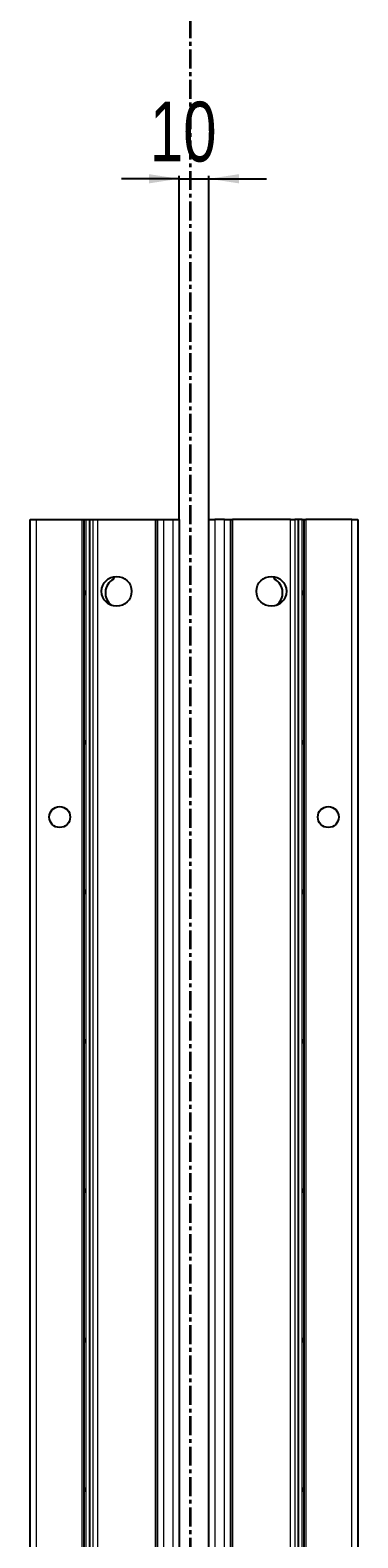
# Model space of a CAD drawing. Header units: millimetres. Extents: x -199 to 1181, y -1371 to 1753.
# Drawn here: x 594 to 703, y 707 to 1211 of the extents above; entities that cross this region are included whole.
import ezdxf

# ---------------------------------------------------------------- set-up
doc = ezdxf.new("R2010")
doc.units = ezdxf.units.MM
doc.linetypes.add('CENTER', pattern=[10.16, 6.35, -1.27, 1.27, -1.27])
doc.layers.add('FORMAT', color=7, linetype='Continuous')
doc.styles.add('SLDTEXTSTYLE0', font='TXT', dxfattribs={"width": 0.75})
doc.dimstyles.new('SLDDIMSTYLE1', dxfattribs={"dimtxt": 20, "dimasz": 10, "dimexe": 0, "dimexo": 0.0625, "dimgap": 5, "dimtad": 2, "dimdec": 1, "dimrnd": 1e-09, "dimzin": 12, "dimdsep": 46, "dimtxsty": 'SLDTEXTSTYLE0', "dimsah": 1, "dimcen": 0.09, "dimadec": 0, "dimazin": 3, "dimtfac": 1, "dimtmove": 0, "dimatfit": 0, "dimfxl": 0, "dimfrac": 2, "dimtolj": 1, "dimtzin": 12, "dimarcsym": 0})

# ---------------------------------------------------------------- blocks, each defined once
blk = doc.blocks.new('_D_4')
at = {"layer": 'FORMAT'}
for p, q in [((643.8, 1161.21), (624.57, 1161.21)), ((643.8, 1047.22), (643.8, 1162.21)), ((643.8, 1161.21), (653.8, 1161.21)), ((653.8, 1047.22), (653.8, 1162.21)), ((653.8, 1161.21), (673.03, 1161.21))]:
    blk.add_line(p, q, dxfattribs=at)
for points in [[(643.8, 1161.21), (633.8, 1162.75), (633.8, 1159.67)], [(653.8, 1161.21), (663.8, 1159.67), (663.8, 1162.75)]]:
    blk.add_solid(points, dxfattribs=at)
at = {"layer": 'FORMAT', "insert": (634.02, 1186.99), "char_height": 20, "attachment_point": 1, "style": 'SLDTEXTSTYLE0'}
blk.add_mtext('10', dxfattribs=at)

msp = doc.modelspace()

# ---------------------------------------------------------------- linework, layer by layer
at = {"color": 7, "linetype": 'CENTER', "lineweight": 35}
msp.add_line((647.53, 1499.09), (647.53, -1103.67), dxfattribs=at)
at = {"color": 7, "linetype": 'Continuous', "lineweight": 25}
for p, q in [((594.1, -851.79), (594.1, 1047.21)), ((594.1, 1047.21), (596.1, 1047.21)), ((596.1, 1047.21), (611.45, 1047.21)), ((611.45, 1047.21), (612.1, 1047.21)), ((612.1, 1023.46), (612.1, 1047.21)), ((612.1, 1047.21), (612.69, 1047.21)), ((612.69, 1047.21), (613.89, 1047.21)), ((613.89, 1047.21), (613.89, -851.79)), ((613.89, 1047.21), (613.93, 1047.21)), ((613.93, 1047.21), (613.93, -851.79)), ((613.93, 1047.21), (615.13, 1047.21)), ((615.13, 1047.21), (616.55, 1047.21)), ((616.55, 1047.21), (635.95, 1047.21)), ((635.95, 1047.21), (636.6, 1047.21)), ((636.6, -851.79), (636.6, 1047.21)), ((636.6, 1047.21), (638.6, 1047.21)), ((638.6, 1047.21), (641.8, 1047.21)), ((641.8, 1047.21), (643.8, 1047.21)), ((643.8, 1047.21), (643.8, -851.79)), ((653.8, -851.79), (653.8, 1047.21)), ((653.8, 1047.21), (655.8, 1047.21)), ((659, 1047.21), (655.8, 1047.21)), ((659, 1047.21), (661, 1047.21)), ((661, 1047.21), (661, -851.79)), ((661, 1047.21), (661.65, 1047.21)), ((681.05, 1047.21), (661.65, 1047.21)), ((681.05, 1047.21), (682.47, 1047.21)), ((683.67, 1047.21), (682.47, 1047.21)), ((683.67, -851.79), (683.67, 1047.21)), ((683.71, 1047.21), (683.67, 1047.21)), ((683.71, -851.79), (683.71, 1047.21)), ((684.91, 1047.21), (683.71, 1047.21)), ((684.91, 1047.21), (685.5, 1047.21)), ((685.5, 1047.21), (685.5, 1023.46)), ((685.5, 1047.21), (686.15, 1047.21)), ((701.5, 1047.21), (686.15, 1047.21)), ((701.5, 1047.21), (703.5, 1047.21)), ((703.5, 1047.21), (703.5, -851.79)), ((622.15, 1027.73), (622.15, 1028.14)), ((675.45, 1028.14), (675.45, 1027.73)), ((612.16, 1023.35), (612.1, 1023.46)), ((612.1, 1023.46), (612.1, 1021.96)), ((612.1, 1021.96), (612.16, 1022.06)), ((612.1, 973.46), (612.1, 1021.96)), ((612.16, 1022.06), (612.16, 1023.35)), ((685.5, 1023.46), (685.44, 1023.35)), ((685.44, 1023.35), (685.44, 1022.06)), ((685.44, 1022.06), (685.5, 1021.96)), ((685.5, 1021.96), (685.5, 1023.46)), ((685.5, 1021.96), (685.5, 973.46)), ((612.16, 973.35), (612.1, 973.46)), ((612.1, 973.46), (612.1, 971.96)), ((685.5, 973.46), (685.44, 973.35)), ((685.5, 971.96), (685.5, 973.46)), ((612.1, 971.96), (612.16, 972.06)), ((612.1, 923.46), (612.1, 971.96)), ((612.16, 972.06), (612.16, 973.35)), ((685.44, 973.35), (685.44, 972.06)), ((685.44, 972.06), (685.5, 971.96)), ((685.5, 971.96), (685.5, 923.46)), ((612.16, 923.35), (612.1, 923.46)), ((612.1, 923.46), (612.1, 921.96)), ((612.16, 922.06), (612.16, 923.35)), ((685.5, 923.46), (685.44, 923.35)), ((685.44, 923.35), (685.44, 922.06)), ((685.5, 921.96), (685.5, 923.46)), ((612.1, 921.96), (612.16, 922.06)), ((612.1, 873.46), (612.1, 921.96)), ((685.44, 922.06), (685.5, 921.96)), ((685.5, 921.96), (685.5, 873.46)), ((612.16, 873.35), (612.1, 873.46)), ((612.1, 873.46), (612.1, 871.96)), ((612.16, 872.06), (612.16, 873.35)), ((685.5, 873.46), (685.44, 873.35)), ((685.44, 873.35), (685.44, 872.06)), ((685.5, 871.96), (685.5, 873.46)), ((612.1, 871.96), (612.16, 872.06)), ((612.1, 823.46), (612.1, 871.96)), ((685.44, 872.06), (685.5, 871.96)), ((685.5, 871.96), (685.5, 823.46)), ((612.16, 823.35), (612.1, 823.46)), ((612.1, 823.46), (612.1, 821.96)), ((612.1, 821.96), (612.16, 822.06)), ((612.16, 822.06), (612.16, 823.35)), ((685.5, 823.46), (685.44, 823.35)), ((685.44, 823.35), (685.44, 822.06)), ((685.44, 822.06), (685.5, 821.96)), ((685.5, 821.96), (685.5, 823.46)), ((612.1, 773.46), (612.1, 821.96)), ((685.5, 821.96), (685.5, 773.46)), ((612.16, 773.35), (612.1, 773.46)), ((612.1, 773.46), (612.1, 771.96)), ((612.1, 771.96), (612.16, 772.06)), ((612.1, 723.46), (612.1, 771.96)), ((612.16, 772.06), (612.16, 773.35)), ((685.5, 773.46), (685.44, 773.35)), ((685.44, 773.35), (685.44, 772.06)), ((685.44, 772.06), (685.5, 771.96)), ((685.5, 771.96), (685.5, 773.46)), ((685.5, 771.96), (685.5, 723.46)), ((612.16, 723.35), (612.1, 723.46)), ((612.1, 723.46), (612.1, 721.96)), ((612.1, 721.96), (612.16, 722.06)), ((612.1, 673.46), (612.1, 721.96)), ((612.16, 722.06), (612.16, 723.35)), ((685.5, 723.46), (685.44, 723.35)), ((685.44, 723.35), (685.44, 722.06)), ((685.44, 722.06), (685.5, 721.96)), ((685.5, 721.96), (685.5, 723.46)), ((685.5, 721.96), (685.5, 673.46))]:
    msp.add_line(p, q, dxfattribs=at)
at = {"color": 8, "linetype": 'Continuous', "lineweight": 18}
for p, q in [((596.1, 1047.21), (596.1, -851.79)), ((611.45, -851.79), (611.45, 1047.21)), ((612.69, 1047.21), (612.69, -851.79)), ((615.13, -851.79), (615.13, 1047.21)), ((616.55, 1047.21), (616.55, -851.79)), ((635.95, -851.79), (635.95, 1047.21)), ((638.6, 1047.21), (638.6, -851.79)), ((641.8, -851.79), (641.8, 1047.21)), ((655.8, 1047.21), (655.8, -851.79)), ((659, -851.79), (659, 1047.21)), ((661.65, 1047.21), (661.65, -851.79)), ((681.05, -851.79), (681.05, 1047.21)), ((682.47, 1047.21), (682.47, -851.79)), ((684.91, -851.79), (684.91, 1047.21)), ((686.15, 1047.21), (686.15, -851.79)), ((701.5, -851.79), (701.5, 1047.21))]:
    msp.add_line(p, q, dxfattribs=at)
at = {"color": 7, "linetype": 'Continuous', "lineweight": 25}
for centre, radius in [((622.95, 1023.21), 5), ((674.65, 1023.21), 5), ((603.95, 947.71), 3.5), ((693.65, 947.71), 3.5)]:
    msp.add_circle(centre, radius, dxfattribs=at)
for centre, radius, start, end in [((624.45, 1022.71), 5.25, 119.1407, 233.8109), ((621.65, 1027.73), 0.5, 299.1407, 0), ((675.95, 1027.73), 0.5, 180, 240.8593), ((673.15, 1022.71), 5.25, 306.1891, 60.8593)]:
    msp.add_arc(centre, radius, start, end, dxfattribs=at)

# ---------------------------------------------------------------- dimensions: what is measured, and where the dimension line sits
at = {"layer": 'FORMAT'}
dim = msp.add_linear_dim(base=(653.8, 1161.21), p1=(643.8, 1047.21), p2=(653.8, 1047.21), dimstyle='SLDDIMSTYLE1', dxfattribs=at)
dim.commit()
dim.dimension.update_dxf_attribs({"geometry": '_D_4', "text_midpoint": (648.8, 1161.21), "dimtype": 160})

doc.saveas('drawing.dxf')
